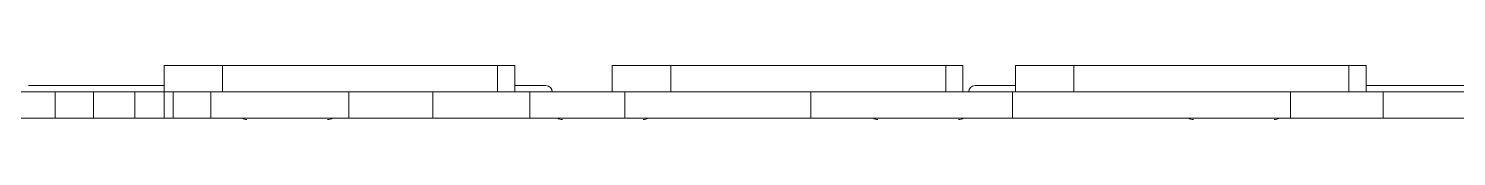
# Model space of a CAD drawing. Header units: millimetres. Extents: x -6104 to 7803, y -6013 to 4803.
# Drawn here: x 968 to 2100, y 406 to 449 of the extents above; entities that cross this region are included whole.
import ezdxf

# ---------------------------------------------------------------- set-up
doc = ezdxf.new("R2010")
doc.units = ezdxf.units.MM
doc.layers.add('DIKOM_ОБЪЕКТ', color=7, linetype='Continuous')

msp = doc.modelspace()

# ---------------------------------------------------------------- linework, layer by layer
at = {"layer": 'DIKOM_ОБЪЕКТ', "color": 7, "linetype": 'Continuous', "lineweight": 15}
for p, q in [((1075.763, 448.739), (1075.763, 427.739)), ((1075.763, 448.739), (1122.142, 448.739)), ((1122.142, 448.739), (1122.142, 427.739)), ((1340.09, 448.739), (1122.142, 448.739)), ((1340.09, 448.739), (1340.09, 427.739)), ((1340.09, 448.739), (1353.711, 448.739)), ((1353.711, 427.739), (1353.711, 448.739)), ((1430.933, 448.739), (1430.933, 427.739)), ((1430.933, 448.739), (1477.318, 448.739)), ((1477.318, 448.739), (1477.318, 427.739)), ((1695.23, 448.739), (1477.318, 448.739)), ((1695.23, 448.739), (1695.23, 427.739)), ((1695.23, 448.739), (1708.844, 448.739)), ((1708.844, 427.739), (1708.844, 448.739)), ((1750.398, 448.739), (1750.398, 427.739)), ((1750.398, 448.739), (1796.786, 448.739)), ((1796.786, 448.739), (1796.786, 427.739)), ((2014.684, 448.739), (1796.786, 448.739)), ((2014.684, 448.739), (2014.684, 427.739)), ((2014.684, 448.739), (2028.296, 448.739)), ((2028.296, 427.739), (2028.296, 448.739)), ((968.419, 432.739), (1075.763, 432.739)), ((1353.711, 432.739), (1378.419, 432.739)), ((1718.419, 432.739), (1750.398, 432.739)), ((2028.296, 432.739), (2128.419, 432.739)), ((920.175, 427.739), (989.588, 427.739)), ((989.588, 427.739), (989.588, 406.739)), ((989.588, 427.739), (1019.776, 427.739)), ((1019.776, 427.739), (1019.776, 406.739)), ((1019.776, 427.739), (1052.756, 427.739)), ((1052.756, 427.739), (1052.756, 406.739)), ((1052.756, 427.739), (1075.967, 427.739)), ((1075.967, 406.739), (1075.967, 427.739)), ((1075.967, 427.739), (1082.885, 427.739)), ((1082.885, 427.739), (1082.885, 406.739)), ((1082.885, 427.739), (1112.733, 427.739)), ((1112.733, 427.739), (1112.733, 406.739)), ((1112.733, 427.739), (1222.208, 427.739)), ((1222.208, 427.739), (1222.208, 406.739)), ((1222.208, 427.739), (1288.722, 427.739)), ((1288.722, 427.739), (1288.722, 406.739)), ((1365.734, 427.739), (1288.722, 427.739)), ((1365.734, 427.739), (1365.734, 406.739)), ((1440.885, 427.739), (1365.734, 427.739)), ((1440.885, 427.739), (1440.885, 406.739)), ((1588.256, 427.739), (1440.885, 427.739)), ((1588.256, 427.739), (1588.256, 406.739)), ((1748.05, 427.739), (1588.256, 427.739)), ((1748.05, 427.739), (1748.05, 406.739)), ((1968.388, 427.739), (1748.05, 427.739)), ((1968.388, 427.739), (1968.388, 406.739)), ((2041.709, 427.739), (1968.388, 427.739)), ((2041.709, 427.739), (2041.709, 406.739)), ((2229.818, 427.739), (2041.709, 427.739)), ((920.175, 406.739), (989.588, 406.739)), ((989.588, 406.739), (1019.776, 406.739)), ((1019.776, 406.739), (1052.756, 406.739)), ((1052.756, 406.739), (1075.967, 406.739)), ((1075.967, 406.739), (1082.885, 406.739)), ((1082.885, 406.739), (1112.733, 406.739)), ((1112.733, 406.739), (1222.208, 406.739)), ((1222.208, 406.739), (1288.722, 406.739)), ((1365.734, 406.739), (1288.722, 406.739)), ((1440.885, 406.739), (1365.734, 406.739)), ((1588.256, 406.739), (1440.885, 406.739)), ((1748.05, 406.739), (1588.256, 406.739)), ((1968.388, 406.739), (1748.05, 406.739)), ((2041.709, 406.739), (1968.388, 406.739)), ((2229.818, 406.739), (2041.709, 406.739))]:
    msp.add_line(p, q, dxfattribs=at)
for centre, radius, start, end in [((1378.419, 427.739), 5, 0, 90), ((1718.419, 427.739), 5, 90, 180), ((1141.419, 413.739), 8, 241.044976, 270), ((1205.419, 413.739), 8, 270, 298.955024), ((1391.419, 413.739), 8, 241.044976, 270), ((1455.419, 413.739), 8, 270, 298.955024), ((1641.419, 413.739), 8, 241.044976, 270), ((1705.419, 413.739), 8, 270, 298.955024), ((1891.419, 413.739), 8, 241.044976, 270), ((1955.419, 413.739), 8, 270, 298.955024)]:
    msp.add_arc(centre, radius, start, end, dxfattribs=at)

doc.saveas('drawing.dxf')
